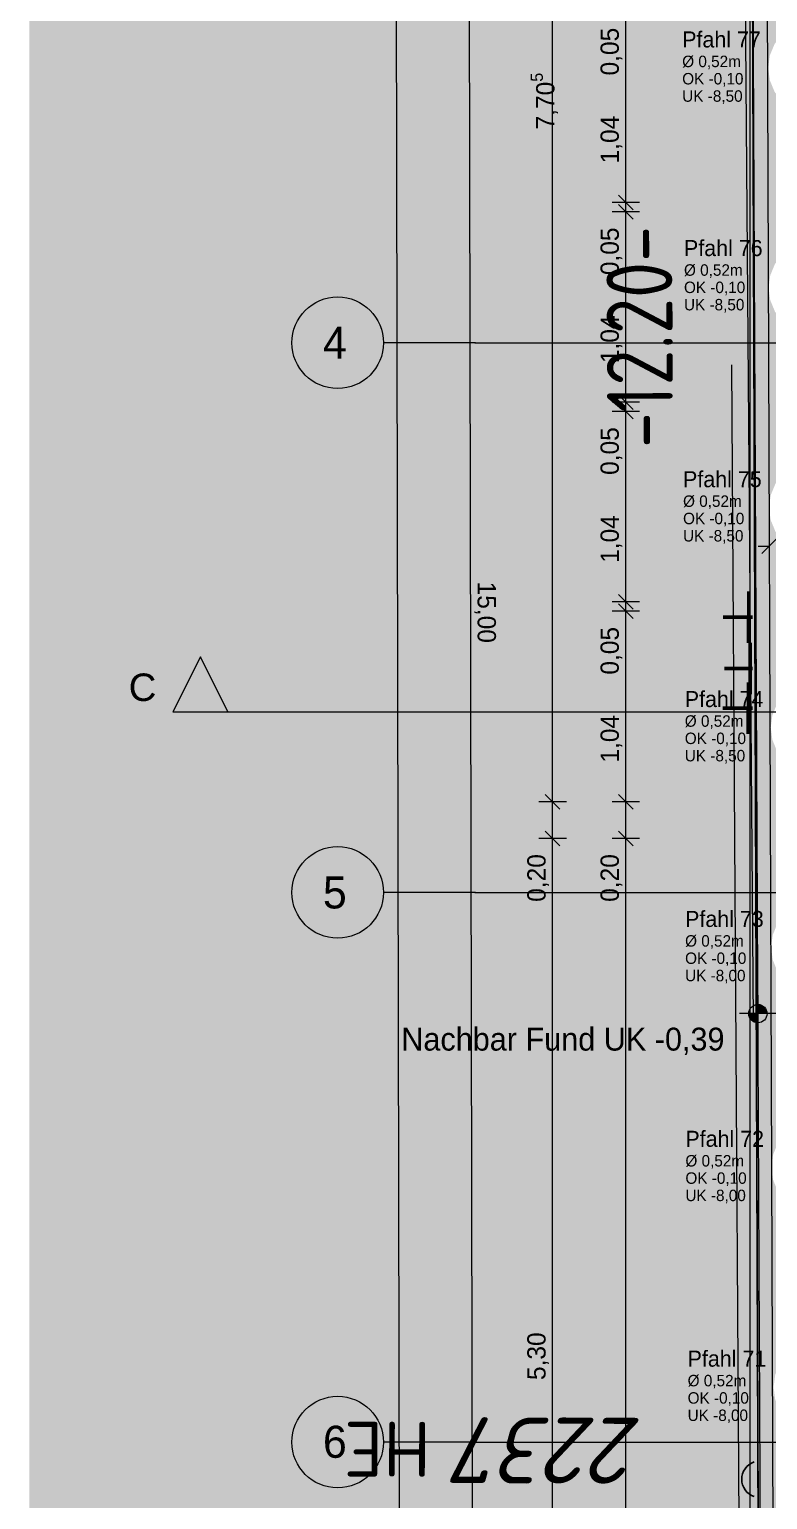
# Model space of a CAD drawing. Header units: metres. Extents: x -14 to 130, y -38 to 4.
# Drawn here: x -3.93 to 0.1, y -12.31 to -4.29 of the extents above; entities that cross this region are included whole.
import ezdxf

# ---------------------------------------------------------------- set-up
doc = ezdxf.new("R2010")
doc.units = ezdxf.units.M
doc.header["$MEASUREMENT"] = 0
for name, pattern in [('Schnittlinie', [0.006, 0.003, -0.0015, 0, -0.0015]), ('Strichliert_1_-1', [2, 1, -1]), ('Untersicht', [0.001, 0.0005, -0.0005])]:
    doc.linetypes.add(name, pattern=pattern)
for name, color, linetype in [('-1._KG PP_3_110 Wand Aussen', 7, 'Continuous'), ('-1._KG PP_3_111 Wand Aussen - Bohrpfahlwand 80', 7, 'Continuous'), ('-1._KG PP_3_725 Nachbarbebauung', 7, 'Continuous'), ('-1._KG PP_3_851 Marker Schnitt', 7, 'Continuous'), ('-1._KG PP_3_950 Polierplan Bemaßung', 7, 'Continuous'), ('-1._KG PP_3_Bauwerke_Gebäude - Haus', 7, 'Continuous'), ('-1._KG PP_3_Bemaßen_Sperrmaß 2D', 7, 'Continuous'), ('-1._KG PP_3_Gelände_Geländepunkt', 7, 'Continuous'), ('-1._KG PP_3_Kataster Grenzpunkte_Grenzpunkt (GP) Hausecke', 7, 'Continuous'), ('-1._KG PP_3_Kataster Grenzpunkte_Grenzpunkt (GP) Hausecke_Kennzeichen', 7, 'Continuous'), ('-1._KG PP_3_Kataster Grenzpunkte_Grenzpunkt (GP) Hausecke_Punktnummer', 7, 'Continuous'), ('-1._KG PP_3_Neubau_840 Baulinien', 7, 'Continuous')]:
    doc.layers.add(name, color=color, linetype=linetype)
doc.styles.add('ERSTELLTER_STIL_1', font='arial.ttf')
doc.styles.add('ERSTELLTER_STIL_2', font='isocpeur.ttf')
doc.styles.add('ERSTELLTER_STIL_3', font='isocpeur.ttf')
doc.styles.add('ERSTELLTER_STIL_4', font='isocpeur.ttf', dxfattribs={"width": 0.8})
doc.styles.add('ERSTELLTER_STIL_5', font='')
doc.styles.get('ERSTELLTER_STIL_5').set_extended_font_data('Eurostile')
doc.linetypes.add('GAS', pattern='A,0,[1,415_260415_PP_VA_1_2 -1 KG1.Shx,S=0.186508,R=0,X=0,Y=0],-26.5,0', length=26.5)
doc.linetypes.add('Grenze Grundstück', pattern='A,0,[2,415_260415_PP_VA_1_2 -1 KG1.Shx,S=0.00031746,R=0,X=0,Y=0],-0.04,0', length=0.04)

msp = doc.modelspace()

# ---------------------------------------------------------------- hatches: boundary and pattern name
at = {"layer": '-1._KG PP_3_111 Wand Aussen - Bohrpfahlwand 80', "linetype": 'Continuous', "lineweight": 13, "true_color": 0xaa6446}
msp.add_hatch(color=25, dxfattribs=at).paths.add_polyline_path([(0.0003, -0.0774), (0.0545, -14.87), (0.1345, -14.8697), (0.0803, -0.08), (0.0776, -0.0774)])
at = {"layer": '-1._KG PP_3_111 Wand Aussen - Bohrpfahlwand 80', "linetype": 'Continuous', "lineweight": 13, "true_color": 0x3f7f02}
h = msp.add_hatch(color=76, dxfattribs=at)
h.paths.add_polyline_path([(0.6015, -0.5993), (0.0822, -0.5993), (0.1345, -14.8697), (0.6545, -14.8678), (0.6528, -14.4), (0.6439, -14.4673), (0.618, -14.53), (0.5767, -14.5839), (0.5228, -14.6252), (0.4601, -14.6511), (0.3928, -14.66), (0.3255, -14.6511), (0.2628, -14.6252), (0.209, -14.5839), (0.1676, -14.53), (0.1417, -14.4673), (0.1328, -14.4), (0.1417, -14.3327), (0.1676, -14.27), (0.209, -14.2162), (0.2628, -14.1748), (0.3255, -14.1489), (0.3928, -14.14), (0.4601, -14.1489), (0.5228, -14.1748), (0.5767, -14.2162), (0.618, -14.27), (0.6439, -14.3327), (0.6528, -14.4), (0.6479, -13.05), (0.639, -13.1173), (0.613, -13.18), (0.5717, -13.2339), (0.5179, -13.2752), (0.4551, -13.3012), (0.3879, -13.31), (0.3206, -13.3012), (0.2579, -13.2752), (0.204, -13.2339), (0.1627, -13.18), (0.1367, -13.1173), (0.1279, -13.05), (0.1367, -12.9827), (0.1627, -12.92), (0.204, -12.8662), (0.2579, -12.8249), (0.3206, -12.7989), (0.3879, -12.79), (0.4551, -12.7989), (0.5179, -12.8249), (0.5717, -12.8662), (0.613, -12.92), (0.639, -12.9827), (0.6479, -13.05), (0.6431, -11.7567), (0.6417, -11.7673), (0.6157, -11.83), (0.5744, -11.8839), (0.5206, -11.9252), (0.4579, -11.9512), (0.3906, -11.96), (0.3233, -11.9512), (0.2606, -11.9252), (0.2067, -11.8839), (0.1654, -11.83), (0.1394, -11.7673), (0.1306, -11.7), (0.1394, -11.6327), (0.1654, -11.57), (0.2067, -11.5162), (0.2606, -11.4748), (0.3233, -11.4489), (0.3906, -11.44), (0.4579, -11.4489), (0.5206, -11.4748), (0.5744, -11.5162), (0.6157, -11.57), (0.6417, -11.6327), (0.6427, -11.64), (0.6342, -9.3199), (0.6279, -9.3674), (0.602, -9.4301), (0.5606, -9.4839), (0.5068, -9.5252), (0.4441, -9.5512), (0.3768, -9.5601), (0.3095, -9.5512), (0.2468, -9.5252), (0.1929, -9.4839), (0.1516, -9.4301), (0.1256, -9.3674), (0.1168, -9.3001), (0.1256, -9.2328), (0.1516, -9.1701), (0.1929, -9.1162), (0.2468, -9.0749), (0.3095, -9.0489), (0.3768, -9.0401), (0.4441, -9.0489), (0.5068, -9.0749), (0.5606, -9.1162), (0.602, -9.1701), (0.6279, -9.2328), (0.634, -9.2791), (0.6299, -8.1398), (0.6262, -8.1674), (0.6002, -8.2301), (0.5589, -8.2839), (0.5051, -8.3252), (0.4424, -8.3512), (0.3751, -8.3601), (0.3078, -8.3512), (0.2451, -8.3252), (0.1912, -8.2839), (0.1499, -8.2301), (0.1239, -8.1674), (0.1151, -8.1001), (0.1239, -8.0328), (0.1499, -7.9701), (0.1912, -7.9162), (0.2451, -7.8749), (0.3078, -7.8489), (0.3751, -7.8401), (0.4424, -7.8489), (0.5051, -7.8749), (0.5589, -7.9162), (0.6002, -7.9701), (0.6262, -8.0328), (0.6296, -8.0581), (0.6253, -6.9025), (0.6168, -6.9674), (0.5908, -7.0301), (0.5495, -7.084), (0.4956, -7.1253), (0.4329, -7.1513), (0.3656, -7.1601), (0.2983, -7.1513), (0.2356, -7.1253), (0.1818, -7.084), (0.1405, -7.0301), (0.1145, -6.9674), (0.1056, -6.9001), (0.1145, -6.8328), (0.1405, -6.7701), (0.1818, -6.7163), (0.2356, -6.6749), (0.2983, -6.649), (0.3656, -6.6401), (0.4329, -6.649), (0.4956, -6.6749), (0.5495, -6.7163), (0.5908, -6.7701), (0.6168, -6.8328), (0.6253, -6.8976), (0.621, -5.7179), (0.6145, -5.7674), (0.5885, -5.8301), (0.5472, -5.884), (0.4933, -5.9253), (0.4306, -5.9513), (0.3633, -5.9601), (0.296, -5.9513), (0.2333, -5.9253), (0.1795, -5.884), (0.1381, -5.8301), (0.1122, -5.7674), (0.1033, -5.7001), (0.1122, -5.6328), (0.1381, -5.5701), (0.1795, -5.5163), (0.2333, -5.4749), (0.296, -5.449), (0.3633, -5.4401), (0.4306, -5.449), (0.4933, -5.4749), (0.5472, -5.5163), (0.5885, -5.5701), (0.6145, -5.6328), (0.6208, -5.6813), (0.6166, -4.5334), (0.6121, -4.5674), (0.5862, -4.6301), (0.5449, -4.684), (0.491, -4.7253), (0.4283, -4.7513), (0.361, -4.7601), (0.2937, -4.7513), (0.231, -4.7253), (0.1772, -4.684), (0.1358, -4.6301), (0.1099, -4.5674), (0.101, -4.5001), (0.1099, -4.4328), (0.1358, -4.3701), (0.1772, -4.3163), (0.231, -4.2749), (0.2937, -4.249), (0.361, -4.2401), (0.4283, -4.249), (0.491, -4.2749), (0.5449, -4.3163), (0.5862, -4.3701), (0.6121, -4.4328), (0.6164, -4.4649), (0.6123, -3.3489), (0.6098, -3.3674), (0.5839, -3.4301), (0.5425, -3.484), (0.4887, -3.5253), (0.426, -3.5513), (0.3587, -3.5601), (0.2914, -3.5513), (0.2287, -3.5253), (0.1749, -3.484), (0.1335, -3.4301), (0.1076, -3.3674), (0.0987, -3.3001), (0.1076, -3.2328), (0.1335, -3.1701), (0.1749, -3.1163), (0.2287, -3.075), (0.2914, -3.049), (0.3587, -3.0401), (0.426, -3.049), (0.4887, -3.075), (0.5425, -3.1163), (0.5839, -3.1701), (0.6098, -3.2328), (0.6119, -3.2486), (0.6079, -2.1643), (0.6075, -2.1674), (0.5816, -2.2301), (0.5402, -2.284), (0.4864, -2.3253), (0.4237, -2.3513), (0.3564, -2.3601), (0.2891, -2.3513), (0.2264, -2.3253), (0.1725, -2.284), (0.1312, -2.2301), (0.1053, -2.1674), (0.0964, -2.1001), (0.1053, -2.0328), (0.1312, -1.9701), (0.1725, -1.9163), (0.2264, -1.875), (0.2891, -1.849), (0.3564, -1.8401), (0.4237, -1.849), (0.4864, -1.875), (0.5402, -1.9163), (0.5816, -1.9701), (0.6075, -2.0326), (0.6034, -0.9128), (0.5962, -0.9675), (0.5702, -1.0302), (0.5289, -1.084), (0.475, -1.1253), (0.4123, -1.1513), (0.345, -1.1602), (0.2777, -1.1513), (0.215, -1.1253), (0.1612, -1.084), (0.1199, -1.0302), (0.0939, -0.9675), (0.085, -0.9002), (0.0939, -0.8329), (0.1199, -0.7702), (0.1612, -0.7163), (0.215, -0.675), (0.2777, -0.649), (0.345, -0.6402), (0.4123, -0.649), (0.475, -0.675), (0.5289, -0.7163), (0.5702, -0.7702), (0.5962, -0.8329), (0.6033, -0.8868), (0.6022, -0.6)])
h.paths.add_polyline_path([(0.1185, -10.5001), (0.1274, -10.4328), (0.1533, -10.3701), (0.1947, -10.3162), (0.2485, -10.2749), (0.3112, -10.2489), (0.3785, -10.2401), (0.4458, -10.2489), (0.5085, -10.2749), (0.5624, -10.3162), (0.6037, -10.3701), (0.6296, -10.4328), (0.6385, -10.5001), (0.6296, -10.5674), (0.6037, -10.6301), (0.5624, -10.6839), (0.5085, -10.7252), (0.4458, -10.7512), (0.3785, -10.7601), (0.3112, -10.7512), (0.2485, -10.7252), (0.1947, -10.6839), (0.1533, -10.6301), (0.1274, -10.5674)], flags=0)
at = {"layer": '-1._KG PP_3_725 Nachbarbebauung', "linetype": 'Continuous', "lineweight": 0, "true_color": 0x1f1f1f}
msp.add_hatch(color=250, dxfattribs=at).paths.add_polyline_path([(0.0099, -2.0785), (-3.9335, -2.0676), (-3.9335, -23.1322), (-0.1266, -23.2195), (0.059, -23.2207), (0.0528, -14.1947), (0.0564, -12.2031)])
at = {"layer": '-1._KG PP_3_851 Marker Schnitt', "linetype": 'Continuous', "lineweight": 0, "true_color": 0x000000}
msp.add_hatch(color=18, dxfattribs=at).paths.add_polyline_path([(-3.15, -8.015), (-2.85, -8.015), (-3, -7.715)])
at = {"layer": '-1._KG PP_3_Kataster Grenzpunkte_Grenzpunkt (GP) Hausecke_Kennzeichen', "linetype": 'Continuous', "lineweight": 13, "true_color": 0x949494}
for points in [[(0.0447, -9.6616), (0.0947, -9.6616), (0.0909, -9.6424), (0.0801, -9.6262), (0.0639, -9.6154), (0.0447, -9.6116)], [(0.0447, -9.6616), (-0.0053, -9.6616), (-0.0015, -9.6807), (0.0094, -9.6969), (0.0256, -9.7078), (0.0447, -9.7116)]]:
    msp.add_hatch(color=252, dxfattribs=at).paths.add_polyline_path(points)

# ---------------------------------------------------------------- linework, layer by layer
at = {"layer": '-1._KG PP_3_110 Wand Aussen', "color": 8, "linetype": 'Untersicht', "lineweight": 13, "ltscale": 1000, "flags": 128}
msp.add_lwpolyline([(0.0029, -0.8), (0.0545, -14.87)], dxfattribs=at)
at = {"layer": '-1._KG PP_3_111 Wand Aussen - Bohrpfahlwand 80', "color": 7, "linetype": 'Continuous', "lineweight": 13, "ltscale": 1000}
msp.add_line((0.0822, -0.5993), (0.1345, -14.8697), dxfattribs=at)
at = {"layer": '-1._KG PP_3_111 Wand Aussen - Bohrpfahlwand 80', "color": 7, "linetype": 'Continuous', "lineweight": 13, "ltscale": 1000, "flags": 128}
msp.add_lwpolyline([(0.0003, -0.08), (0.0545, -14.87)], dxfattribs=at)
at = {"layer": '-1._KG PP_3_725 Nachbarbebauung', "color": 8, "linetype": 'Continuous', "lineweight": 13, "ltscale": 1000, "flags": 128}
msp.add_lwpolyline([(-3.9335, -23.1322), (-0.1266, -23.2195), (0.059, -23.2207), (0.0528, -14.1947), (0.0564, -12.2031), (0.0099, -2.0785), (-3.9335, -2.0676)], dxfattribs=at)
at = {"layer": '-1._KG PP_3_851 Marker Schnitt', "color": 112, "linetype": 'Strichliert_1_-1', "lineweight": 13, "ltscale": 1000, "true_color": 0x00cd60}
msp.add_line((-0.0568, -12.4363), (-0.0983, -6.1203), dxfattribs=at)
at = {"layer": '-1._KG PP_3_851 Marker Schnitt', "color": 7, "linetype": 'Schnittlinie', "lineweight": 13, "ltscale": 1000}
msp.add_line((-2.85, -8.015), (14.6743, -8.015), dxfattribs=at)
at = {"layer": '-1._KG PP_3_851 Marker Schnitt', "color": 7, "linetype": 'Continuous', "lineweight": 13, "ltscale": 1000, "flags": 128}
msp.add_lwpolyline([(-3.15, -8.015), (-2.85, -8.015), (-3, -7.715)], close=True, dxfattribs=at)
at = {"layer": '-1._KG PP_3_Bauwerke_Gebäude - Haus', "color": 7, "linetype": 'Continuous', "lineweight": 13, "ltscale": 1000, "true_color": 0xefefef}
msp.add_line((-0.0373, -2.4402), (0.0189, -9.6983), dxfattribs=at)
at = {"layer": '-1._KG PP_3_Bemaßen_Sperrmaß 2D', "color": 5, "linetype": 'GAS', "lineweight": 0, "ltscale": 1000}
for p, q in [((0, 3), (0, -36)), ((-1.5, -6), (-2, -6)), ((-1.5, -6), (21, -6)), ((-1.5, -9), (-2, -9)), ((-1.5, -9), (21, -9)), ((-1.5, -12), (-2, -12)), ((-1.5, -12), (21, -12))]:
    msp.add_line(p, q, dxfattribs=at)
at = {"layer": '-1._KG PP_3_Bemaßen_Sperrmaß 2D', "color": 5, "linetype": 'Continuous', "lineweight": 0, "ltscale": 1000}
for centre in [(-2.25, -6), (-2.25, -9), (-2.25, -12)]:
    msp.add_circle(centre, 0.25, dxfattribs=at)
at = {"layer": '-1._KG PP_3_Bemaßen_Sperrmaß 2D', "color": 5, "linetype": 'GAS', "lineweight": 0, "ltscale": 1000}
for p in [(-1.5, -6), (-1.5, -6), (-1.5, -9), (-1.5, -9), (-1.5, -12), (-1.5, -12)]:
    msp.add_point(p, dxfattribs=at)
at = {"layer": '-1._KG PP_3_Gelände_Geländepunkt', "color": 7, "linetype": 'Continuous', "lineweight": 50, "ltscale": 1000}
for p, q in [((-0.0045, -7.3582), (-0.0057, -7.6382)), ((-0.1451, -7.4976), (0.0146, -7.4983)), ((0.0033, -7.6377), (0.002, -7.9177)), ((-0.1373, -7.7771), (0.0152, -7.7778)), ((-0.0064, -7.8542), (-0.0077, -8.1342)), ((-0.1471, -7.9936), (0.0156, -7.9943))]:
    msp.add_line(p, q, dxfattribs=at)
at = {"layer": '-1._KG PP_3_Kataster Grenzpunkte_Grenzpunkt (GP) Hausecke', "color": 7, "linetype": 'Continuous', "lineweight": 25, "ltscale": 1000}
msp.add_arc((0.0564, -12.2031), 0.1, 109.10717, 251.1167, dxfattribs=at)
at = {"layer": '-1._KG PP_3_Kataster Grenzpunkte_Grenzpunkt (GP) Hausecke_Kennzeichen', "color": 1, "linetype": 'Continuous', "lineweight": 13, "ltscale": 1000, "true_color": 0xfb0106}
for p, q in [((-1.9392, -0.004), (-1.8727, -34.0307)), ((-1.5392, -0.0032), (-1.5099, -15.0031))]:
    msp.add_line(p, q, dxfattribs=at)
at = {"layer": '-1._KG PP_3_Kataster Grenzpunkte_Grenzpunkt (GP) Hausecke_Kennzeichen', "color": 76, "linetype": 'Continuous', "lineweight": 13, "ltscale": 1000, "true_color": 0x3f7f02}
for p, q in [((-1.076, -8.505), (-1.076, -0.8)), ((-1.001, -8.505), (-1.151, -8.505)), ((-1.116, -8.465), (-1.036, -8.545)), ((-1.076, -8.705), (-1.076, -8.505)), ((-1.116, -8.665), (-1.036, -8.745)), ((-1.001, -8.705), (-1.151, -8.705)), ((-1.076, -14.005), (-1.076, -8.705))]:
    msp.add_line(p, q, dxfattribs=at)
at = {"layer": '-1._KG PP_3_Kataster Grenzpunkte_Grenzpunkt (GP) Hausecke_Kennzeichen', "color": 6, "linetype": 'Continuous', "lineweight": 13, "ltscale": 1000, "true_color": 0xfb02fe}
for p, q in [((-0.676, -5.235), (-0.676, -4.195)), ((-0.716, -5.195), (-0.636, -5.275)), ((-0.601, -5.235), (-0.751, -5.235)), ((-0.601, -5.285), (-0.751, -5.285)), ((-0.716, -5.245), (-0.636, -5.325)), ((-0.676, -5.285), (-0.676, -5.235)), ((-0.676, -6.325), (-0.676, -5.285)), ((-0.601, -6.325), (-0.751, -6.325)), ((-0.716, -6.285), (-0.636, -6.365)), ((-0.716, -6.335), (-0.636, -6.415)), ((-0.676, -6.375), (-0.676, -6.325)), ((-0.601, -6.375), (-0.751, -6.375)), ((-0.676, -7.415), (-0.676, -6.375)), ((0.0462, -7.1105), (0.1062, -7.1104)), ((0.1461, -7.0703), (0.0662, -7.1504)), ((-0.716, -7.375), (-0.636, -7.455)), ((-0.601, -7.415), (-0.751, -7.415)), ((-0.716, -7.425), (-0.636, -7.505)), ((-0.676, -7.465), (-0.676, -7.415)), ((-0.601, -7.465), (-0.751, -7.465)), ((-0.676, -8.505), (-0.676, -7.465)), ((-0.601, -8.505), (-0.751, -8.505)), ((-0.716, -8.465), (-0.636, -8.545)), ((-0.676, -8.705), (-0.676, -8.505)), ((-0.716, -8.665), (-0.636, -8.745)), ((-0.601, -8.705), (-0.751, -8.705)), ((-0.676, -33.1491), (-0.676, -8.705))]:
    msp.add_line(p, q, dxfattribs=at)
at = {"layer": '-1._KG PP_3_Kataster Grenzpunkte_Grenzpunkt (GP) Hausecke_Kennzeichen', "color": 252, "linetype": 'Continuous', "lineweight": 13, "ltscale": 1000, "true_color": 0x949494}
for p, q in [((0.0447, -9.5616), (0.0447, -9.7616)), ((0.1447, -9.6616), (-0.0553, -9.6616))]:
    msp.add_line(p, q, dxfattribs=at)
msp.add_circle((0.0447, -9.6616), 0.05, dxfattribs=at)
at = {"layer": '-1._KG PP_3_Neubau_840 Baulinien', "color": 76, "linetype": 'Grenze Grundstück', "lineweight": 13, "ltscale": 1000, "true_color": 0x3f7f02, "flags": 128}
msp.add_lwpolyline([(0, -0.0002), (18.985, -0.0012), (18.935, -15), (18.9, -21.365), (18.85, -31.325), (0.0665, -34.0269), (0.065, -21.365), (0.055, -15)], close=True, dxfattribs=at)

# ---------------------------------------------------------------- texts
at = {"layer": '-1._KG PP_3_851 Marker Schnitt', "color": 7, "linetype": 'Continuous', "lineweight": 13, "insert": (-3.24, -7.9575), "char_height": 0.15, "attachment_point": 9, "style": 'ERSTELLTER_STIL_1'}
msp.add_mtext('\\A1;{\\pqr;\\pt0;\\fArial|b0|i0|c0|p0;\\W1.000000;C}', dxfattribs=at)
at = {"layer": '-1._KG PP_3_950 Polierplan Bemaßung', "color": 6, "linetype": 'Continuous', "lineweight": 13, "true_color": 0xfb02fe, "char_height": 0.1, "width": 0.306373, "attachment_point": 7, "rotation": 90, "style": 'ERSTELLTER_STIL_5'}
for s, insert in [('\\A1;{\\pql;\\fEurostile|b0|i0|c0|p0;\\W1.000000;0,05}', (-0.696, -4.5414)), ('\\A1;{\\pql;\\fEurostile|b0|i0|c0|p0;\\W1.000000;1,04}', (-0.696, -5.0214)), ('\\A1;{\\pql;\\fEurostile|b0|i0|c0|p0;\\W1.000000;0,05}', (-0.696, -5.6314)), ('\\A1;{\\pql;\\fEurostile|b0|i0|c0|p0;\\W1.000000;1,04}', (-0.696, -6.1114)), ('\\A1;{\\pql;\\fEurostile|b0|i0|c0|p0;\\W1.000000;0,05}', (-0.696, -6.7214)), ('\\A1;{\\pql;\\fEurostile|b0|i0|c0|p0;\\W1.000000;1,04}', (-0.696, -7.2014)), ('\\A1;{\\pql;\\fEurostile|b0|i0|c0|p0;\\W1.000000;0,05}', (-0.696, -7.8114)), ('\\A1;{\\pql;\\fEurostile|b0|i0|c0|p0;\\W1.000000;1,04}', (-0.696, -8.2914)), ('\\A1;{\\pql;\\fEurostile|b0|i0|c0|p0;\\W1.000000;0,20}', (-0.696, -9.0514))]:
    msp.add_mtext(s, dxfattribs=dict(at, insert=insert))
at = {"layer": '-1._KG PP_3_950 Polierplan Bemaßung', "color": 1, "linetype": 'Continuous', "lineweight": 13, "true_color": 0xfb0106, "insert": (-1.5049, -7.3039), "char_height": 0.1, "width": 0.398365, "attachment_point": 7, "rotation": 270.11192, "style": 'ERSTELLTER_STIL_5'}
msp.add_mtext('\\A1;{\\pql;\\fEurostile|b0|i0|c0|p0;\\W1.000000;15,00}', dxfattribs=at)
at = {"layer": '-1._KG PP_3_950 Polierplan Bemaßung', "color": 76, "linetype": 'Continuous', "lineweight": 13, "true_color": 0x3f7f02, "char_height": 0.1, "width": 0.306373, "attachment_point": 7, "rotation": 90, "style": 'ERSTELLTER_STIL_5'}
for s, insert in [('\\A1;{\\pql;\\fEurostile|b0|i0|c0|p0;\\W1.000000;0,20}', (-1.096, -9.0514)), ('\\A1;{\\pql;\\fEurostile|b0|i0|c0|p0;\\W1.000000;5,30}', (-1.096, -11.6614))]:
    msp.add_mtext(s, dxfattribs=dict(at, insert=insert))
at = {"layer": '-1._KG PP_3_950 Polierplan Bemaßung', "color": 252, "linetype": 'Continuous', "lineweight": 13, "true_color": 0x949494, "insert": (-1.9027, -9.8866), "char_height": 0.125, "width": 1.84745, "attachment_point": 7, "style": 'ERSTELLTER_STIL_5'}
msp.add_mtext('\\A1;{\\pql;\\fEurostile|b0|i0|c0|p0;\\W1.000000;Nachbar Fund UK -0,39}', dxfattribs=at)
at = {"layer": '-1._KG PP_3_Bemaßen_Sperrmaß 2D', "color": 7, "linetype": 'Continuous', "lineweight": 25, "insert": (-0.6009, -5.9687), "char_height": 0.36, "attachment_point": 5, "rotation": 90.26475, "style": 'ERSTELLTER_STIL_4'}
msp.add_mtext('\\A1;{\\pqc;\\fISOCPEUR|b0|i0|c0|p0;\\W0.800000;-12.20-}', dxfattribs=at)
at = {"layer": '-1._KG PP_3_Bemaßen_Sperrmaß 2D', "color": 5, "linetype": 'Continuous', "lineweight": 0, "char_height": 0.175, "attachment_point": 1, "style": 'ERSTELLTER_STIL_5'}
for s, insert in [('\\A1;{\\pql;\\pt0;\\fEurostile|b0|i0|c0|p0;\\W1.000000;4}', (-2.3305, -5.9125)), ('\\A1;{\\pql;\\pt0;\\fEurostile|b0|i0|c0|p0;\\W1.000000;5}', (-2.3305, -8.9125)), ('\\A1;{\\pql;\\pt0;\\fEurostile|b0|i0|c0|p0;\\W1.000000;6}', (-2.3305, -11.9107))]:
    msp.add_mtext(s, dxfattribs=dict(at, insert=insert))
at = {"layer": '-1._KG PP_3_Kataster Grenzpunkte_Grenzpunkt (GP) Hausecke_Kennzeichen', "color": 7, "linetype": 'Continuous', "lineweight": 13, "char_height": 0.0875, "attachment_point": 4, "line_spacing_factor": 0.907049, "style": 'ERSTELLTER_STIL_5'}
for s, insert in [('\\A1;{\\pql;\\fEurostile|b0|i0|c0|p0;\\W1.000000;Pfahl 77\\P\\pql;\\fEurostile|b0|i0|c0|p0;\\H0.714286x;\\W1.000000;Ø \\fEurostile|b0|i0|c0|p0;\\W1.000000;0,52\\fEurostile|b0|i0|c0|p0;\\W1.000000;m\\P\\pql;\\fEurostile|b0|i0|c0|p0;\\W1.000000;OK \\fEurostile|b0|i0|c0|p0;\\W1.000000;-0,10\\P\\pql;\\fEurostile|b0|i0|c0|p0;\\W1.000000;UK \\fEurostile|b0|i0|c0|p0;\\W1.000000;-8,50}', (-0.3685, -4.4988)), ('\\A1;{\\pql;\\fEurostile|b0|i0|c0|p0;\\W1.000000;Pfahl 76\\P\\pql;\\fEurostile|b0|i0|c0|p0;\\H0.714286x;\\W1.000000;Ø \\fEurostile|b0|i0|c0|p0;\\W1.000000;0,52\\fEurostile|b0|i0|c0|p0;\\W1.000000;m\\P\\pql;\\fEurostile|b0|i0|c0|p0;\\W1.000000;OK \\fEurostile|b0|i0|c0|p0;\\W1.000000;-0,10\\P\\pql;\\fEurostile|b0|i0|c0|p0;\\W1.000000;UK \\fEurostile|b0|i0|c0|p0;\\W1.000000;-8,50}', (-0.3588, -5.6374)), ('\\A1;{\\pql;\\fEurostile|b0|i0|c0|p0;\\W1.000000;Pfahl 75\\P\\pql;\\fEurostile|b0|i0|c0|p0;\\H0.714286x;\\W1.000000;Ø \\fEurostile|b0|i0|c0|p0;\\W1.000000;0,52\\fEurostile|b0|i0|c0|p0;\\W1.000000;m\\P\\pql;\\fEurostile|b0|i0|c0|p0;\\W1.000000;OK \\fEurostile|b0|i0|c0|p0;\\W1.000000;-0,10\\P\\pql;\\fEurostile|b0|i0|c0|p0;\\W1.000000;UK \\fEurostile|b0|i0|c0|p0;\\W1.000000;-8,50}', (-0.3639, -6.8988)), ('\\A1;{\\pql;\\fEurostile|b0|i0|c0|p0;\\W1.000000;Pfahl 74\\P\\pql;\\fEurostile|b0|i0|c0|p0;\\H0.714286x;\\W1.000000;Ø \\fEurostile|b0|i0|c0|p0;\\W1.000000;0,52\\fEurostile|b0|i0|c0|p0;\\W1.000000;m\\P\\pql;\\fEurostile|b0|i0|c0|p0;\\W1.000000;OK \\fEurostile|b0|i0|c0|p0;\\W1.000000;-0,10\\P\\pql;\\fEurostile|b0|i0|c0|p0;\\W1.000000;UK \\fEurostile|b0|i0|c0|p0;\\W1.000000;-8,50}', (-0.3544, -8.0988)), ('\\A1;{\\pql;\\fEurostile|b0|i0|c0|p0;\\W1.000000;Pfahl 73\\P\\pql;\\fEurostile|b0|i0|c0|p0;\\H0.714286x;\\W1.000000;Ø \\fEurostile|b0|i0|c0|p0;\\W1.000000;0,52\\fEurostile|b0|i0|c0|p0;\\W1.000000;m\\P\\pql;\\fEurostile|b0|i0|c0|p0;\\W1.000000;OK \\fEurostile|b0|i0|c0|p0;\\W1.000000;-0,10\\P\\pql;\\fEurostile|b0|i0|c0|p0;\\W1.000000;UK \\fEurostile|b0|i0|c0|p0;\\W1.000000;-8,00}', (-0.3527, -9.2988)), ('\\A1;{\\pql;\\fEurostile|b0|i0|c0|p0;\\W1.000000;Pfahl 72\\P\\pql;\\fEurostile|b0|i0|c0|p0;\\H0.714286x;\\W1.000000;Ø \\fEurostile|b0|i0|c0|p0;\\W1.000000;0,52\\fEurostile|b0|i0|c0|p0;\\W1.000000;m\\P\\pql;\\fEurostile|b0|i0|c0|p0;\\W1.000000;OK \\fEurostile|b0|i0|c0|p0;\\W1.000000;-0,10\\P\\pql;\\fEurostile|b0|i0|c0|p0;\\W1.000000;UK \\fEurostile|b0|i0|c0|p0;\\W1.000000;-8,00}', (-0.351, -10.4988)), ('\\A1;{\\pql;\\fEurostile|b0|i0|c0|p0;\\W1.000000;Pfahl 71\\P\\pql;\\fEurostile|b0|i0|c0|p0;\\H0.714286x;\\W1.000000;Ø \\fEurostile|b0|i0|c0|p0;\\W1.000000;0,52\\fEurostile|b0|i0|c0|p0;\\W1.000000;m\\P\\pql;\\fEurostile|b0|i0|c0|p0;\\W1.000000;OK \\fEurostile|b0|i0|c0|p0;\\W1.000000;-0,10\\P\\pql;\\fEurostile|b0|i0|c0|p0;\\W1.000000;UK \\fEurostile|b0|i0|c0|p0;\\W1.000000;-8,00}', (-0.3389, -11.6987))]:
    msp.add_mtext(s, dxfattribs=dict(at, insert=insert))
at = {"layer": '-1._KG PP_3_Kataster Grenzpunkte_Grenzpunkt (GP) Hausecke_Kennzeichen', "color": 76, "linetype": 'Continuous', "lineweight": 13, "true_color": 0x3f7f02, "insert": (-1.037, -4.836), "char_height": 0.1, "attachment_point": 7, "rotation": 90, "style": 'ERSTELLTER_STIL_5'}
msp.add_mtext('\\A1;{\\pql;\\fEurostile|b0|i0|c0|p0;\\W1.000000;7,70\\fEurostile|b0|i0|c0|p0;\\W1.000000;\\A1{\\H.66x;\\S5^  ;}}', dxfattribs=at)
at = {"layer": '-1._KG PP_3_Kataster Grenzpunkte_Grenzpunkt (GP) Hausecke_Kennzeichen', "color": 7, "linetype": 'Continuous', "lineweight": 25, "insert": (-1.7407, -11.8895), "char_height": 0.3, "attachment_point": 7, "rotation": 179.74028, "style": 'ERSTELLTER_STIL_3'}
msp.add_mtext('\\A1;{\\pql;\\fISOCPEUR|b0|i0|c0|p0;\\W1.000000;HE}', dxfattribs=at)
at = {"layer": '-1._KG PP_3_Kataster Grenzpunkte_Grenzpunkt (GP) Hausecke_Punktnummer', "color": 7, "linetype": 'Continuous', "lineweight": 25, "insert": (-0.5779, -11.8677), "char_height": 0.36, "attachment_point": 7, "rotation": 179.74028, "style": 'ERSTELLTER_STIL_2'}
msp.add_mtext('\\A1;{\\pql;\\fISOCPEUR|b0|i1|c0|p0;\\W1.000000;2237}', dxfattribs=at)

doc.saveas('drawing.dxf')
